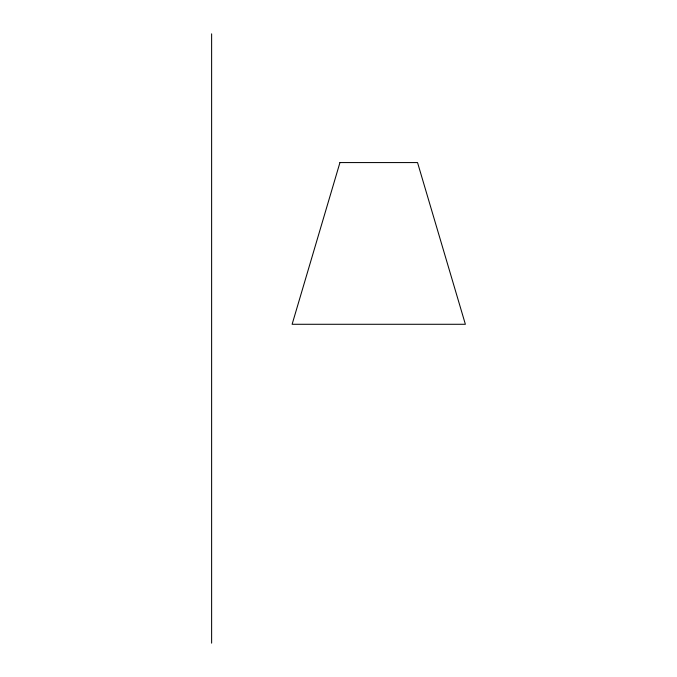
<?xml version="1.0" encoding="UTF-8"?>
<svg xmlns="http://www.w3.org/2000/svg" width="677" height="677" viewBox="0 0 677 677"><rect width="100%" height="100%" fill="white"/><g stroke="black" fill="none" stroke-linecap="round" stroke-linejoin="round"><path stroke-width="1.02" d="M211.622 33.85L211.622 643.15M339.947 162.573L292.117 324.283L465.378 324.283L417.54 162.573L339.947 162.573"/></g></svg>
